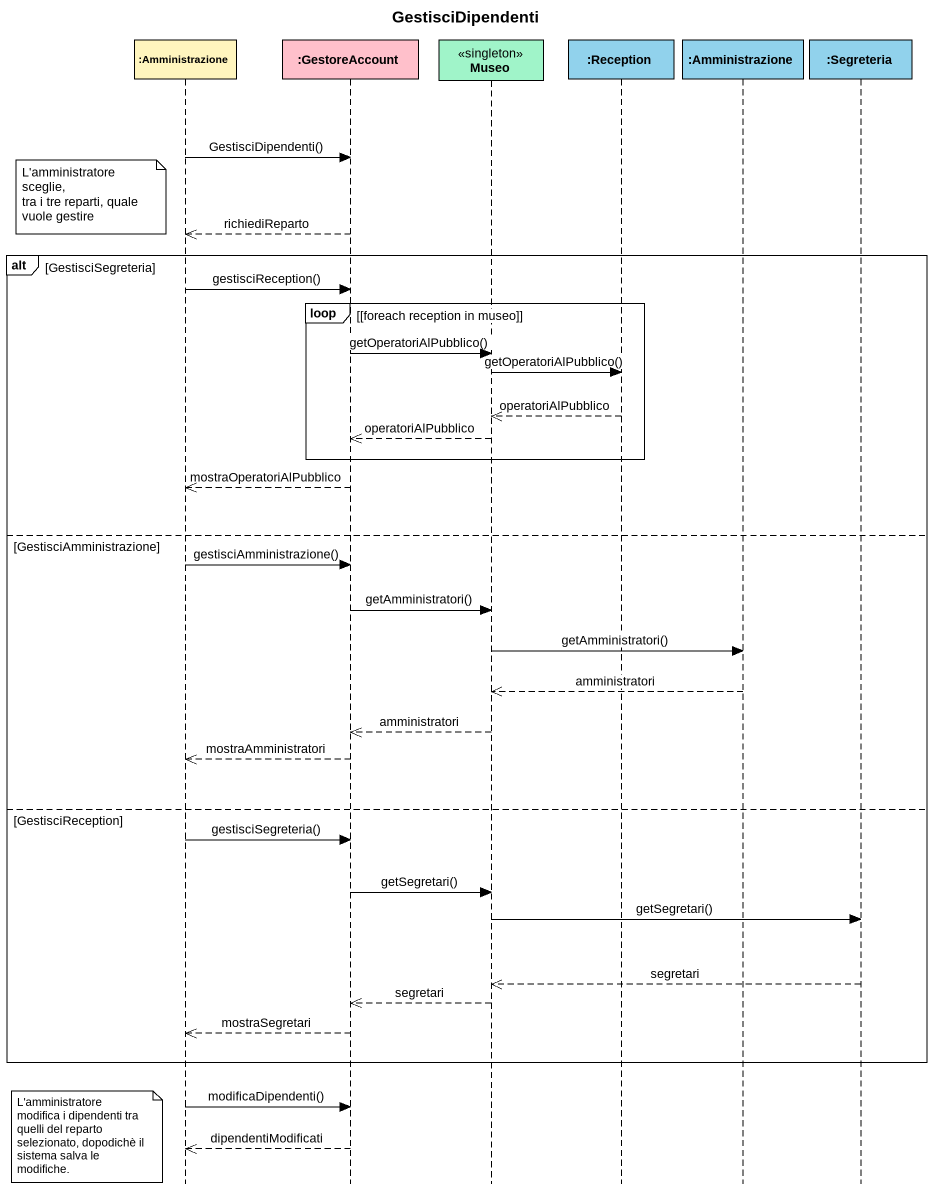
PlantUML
@startuml
title GestisciDipendenti
hide footbox
participant ":Amministrazione" as Amministrazione #FFF5BE
participant ":GestoreAccount" as GestoreAccount #FFC0CB
participant Museo <<singleton>> #A0F4C9
participant ":Reception" as Reception #91D2EC
participant ":Amministrazione" as Amministrazione_2 #91D2EC
participant ":Segreteria" as Segreteria #91D2EC

Amministrazione -> GestoreAccount : GestisciDipendenti()
note left of Amministrazione
  L'amministratore sceglie,
  tra i tre reparti, quale vuole gestire
end note
GestoreAccount -->> Amministrazione : richiediReparto
alt GestisciSegreteria
  Amministrazione -> GestoreAccount : gestisciReception()
  loop [foreach reception in museo]
    GestoreAccount -> Museo : getOperatoriAlPubblico()
    Museo -> Reception : getOperatoriAlPubblico()
    Reception -->> Museo : operatoriAlPubblico
    Museo -->> GestoreAccount : operatoriAlPubblico
  end
  GestoreAccount -->> Amministrazione : mostraOperatoriAlPubblico
else GestisciAmministrazione
  Amministrazione -> GestoreAccount : gestisciAmministrazione()
  GestoreAccount -> Museo : getAmministratori()
  Museo -> Amministrazione_2 : getAmministratori()
  Amministrazione_2 -->> Museo : amministratori
  Museo -->> GestoreAccount : amministratori
  GestoreAccount -->> Amministrazione : mostraAmministratori
else GestisciReception
  Amministrazione -> GestoreAccount : gestisciSegreteria()
  GestoreAccount -> Museo : getSegretari()
  Museo -> Segreteria : getSegretari()
  Segreteria -->> Museo : segretari
  Museo -->> GestoreAccount : segretari
  GestoreAccount -->> Amministrazione : mostraSegretari
end
Amministrazione -> GestoreAccount : modificaDipendenti()
note left of Amministrazione : L'amministratore modifica i dipendenti tra quelli del reparto selezionato, dopodichè il sistema salva le modifiche.
GestoreAccount -->> Amministrazione : dipendentiModificati
@enduml
